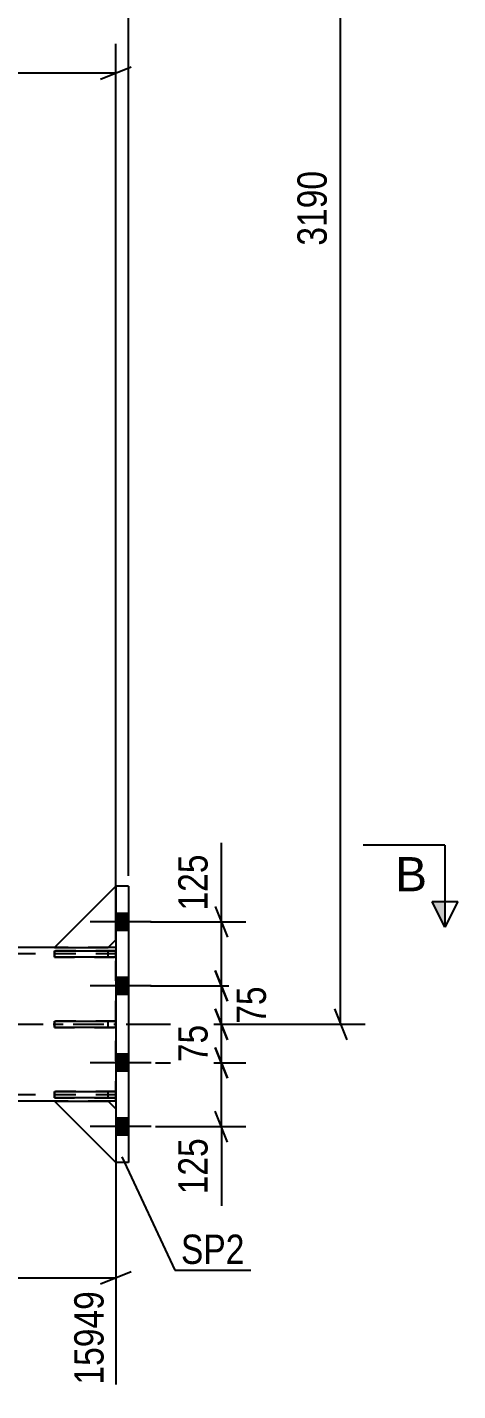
# Model space of a CAD drawing. Header units: millimetres. Extents: x -109 to 1080, y -501 to 340.
# Drawn here: x 662.5 to 704.6, y -195.3 to -62.1 of the extents above; entities that cross this region are included whole.
import ezdxf

# ---------------------------------------------------------------- set-up
doc = ezdxf.new("R2010")
doc.units = ezdxf.units.MM
doc.linetypes.add('DXK_LINE_DOT2', pattern=[3.9198, 1.9599, -1.9599])
doc.linetypes.add('DXK_LINE_DOT3', pattern=[5.9187, 2.979, -0.9799, 0.9799, -0.9799])
doc.styles.add('Arial', font='ARIAL.TTF', dxfattribs={"height": 0.2})
doc.styles.add('Arial Narrow', font='ARIALN.TTF', dxfattribs={"height": 0.2})

# ---------------------------------------------------------------- blocks, each defined once
blk = doc.blocks.new('Part-389666448-1456 - 1389')
at = {"color": 7, "linetype": 'DXK_LINE_DOT2'}
for p, q in [((671.2, -166.08), (665.2, -166.08)), ((665.2, -166.08), (665.2, -166.68)), ((670.45, -166.68), (670.45, -166.08)), ((671.2, -166.68), (671.2, -166.08)), ((665.2, -166.68), (671.2, -166.68))]:
    blk.add_line(p, q, dxfattribs=at)
blk = doc.blocks.new('Part-389666448-1458 - 1389')
at = {"color": 2, "linetype": 'Continuous'}
for p, q in [((665.2, -152.33), (671.2, -152.33)), ((665.2, -152.93), (665.2, -152.33)), ((671.2, -152.93), (665.2, -152.93)), ((671.2, -152.33), (671.2, -152.93))]:
    blk.add_line(p, q, dxfattribs=at)
at = {"color": 7, "linetype": 'DXK_LINE_DOT2'}
blk.add_line((670.45, -152.93), (670.45, -152.33), dxfattribs=at)
blk = doc.blocks.new('Part-389666448-1433 - 1389')
at = {"color": 2, "linetype": 'Continuous'}
for p, q in [((665.2, -152), (655.2, -152)), ((671.2, -152), (670.45, -152)), ((665.2, -167), (655.2, -167)), ((671.2, -167), (670.45, -167))]:
    blk.add_line(p, q, dxfattribs=at)
at = {"color": 7, "linetype": 'DXK_LINE_DOT2'}
for p, q in [((671.2, -152.6), (655.2, -152.6)), ((670.45, -152), (665.2, -152)), ((671.2, -167), (671.2, -152)), ((671.2, -166.4), (655.2, -166.4)), ((670.45, -167), (665.2, -167))]:
    blk.add_line(p, q, dxfattribs=at)
at = {"color": 7, "linetype": 'DXK_LINE_DOT3'}
blk.add_line((655.2, -159.5), (671.2, -159.5), dxfattribs=at)
blk = doc.blocks.new('Part-389666448-1454 - 1389')
at = {"color": 7, "linetype": 'DXK_LINE_DOT2'}
for p, q in [((665.2, -167), (670.45, -167)), ((671.2, -173), (665.2, -167)), ((670.45, -167), (671.2, -167.75)), ((671.2, -167.75), (671.2, -173))]:
    blk.add_line(p, q, dxfattribs=at)
blk = doc.blocks.new('Part-389666448-1455 - 1389')
at = {"color": 7, "linetype": 'DXK_LINE_DOT2'}
for p, q in [((671.2, -152.33), (665.2, -152.33)), ((665.2, -152.33), (665.2, -152.93)), ((665.2, -152.93), (671.2, -152.93)), ((670.45, -152.93), (670.45, -152.33)), ((671.2, -152.93), (671.2, -152.33))]:
    blk.add_line(p, q, dxfattribs=at)
blk = doc.blocks.new('Part-389666448-1457 - 1389')
at = {"color": 7, "linetype": 'DXK_LINE_DOT2'}
for p, q in [((671.2, -159.2), (665.2, -159.2)), ((665.2, -159.2), (665.2, -159.8)), ((665.2, -159.8), (671.2, -159.8)), ((670.45, -159.8), (670.45, -159.2)), ((671.2, -159.8), (671.2, -159.2))]:
    blk.add_line(p, q, dxfattribs=at)
blk = doc.blocks.new('Part-389666448-1459 - 1389')
at = {"color": 2, "linetype": 'Continuous'}
for p, q in [((665.2, -166.08), (671.2, -166.08)), ((665.2, -166.68), (665.2, -166.08)), ((671.2, -166.08), (671.2, -166.68)), ((671.2, -166.68), (665.2, -166.68))]:
    blk.add_line(p, q, dxfattribs=at)
at = {"color": 7, "linetype": 'DXK_LINE_DOT2'}
blk.add_line((670.45, -166.68), (670.45, -166.08), dxfattribs=at)
blk = doc.blocks.new('Part-389666448-1460 - 1389')
at = {"color": 2, "linetype": 'Continuous'}
for p, q in [((665.2, -159.2), (671.2, -159.2)), ((665.2, -159.8), (665.2, -159.2)), ((671.2, -159.8), (665.2, -159.8)), ((671.2, -159.2), (671.2, -159.8))]:
    blk.add_line(p, q, dxfattribs=at)
at = {"color": 7, "linetype": 'DXK_LINE_DOT2'}
blk.add_line((670.45, -159.8), (670.45, -159.2), dxfattribs=at)
blk = doc.blocks.new('Part-389666448-1495 - 1389')
at = {"color": 2, "linetype": 'Continuous'}
for p, q in [((672.45, -146), (671.2, -146)), ((671.2, -146), (671.2, -173)), ((672.45, -146), (672.45, -173)), ((672.45, -173), (671.2, -173))]:
    blk.add_line(p, q, dxfattribs=at)
blk = doc.blocks.new('Part-389666448-1620 - 1389')
at = {"color": 2, "linetype": 'Continuous'}
for p, q in [((671.2, -173), (665.2, -167)), ((665.2, -167), (670.45, -167)), ((670.45, -167), (671.2, -167.75))]:
    blk.add_line(p, q, dxfattribs=at)
at = {"color": 7, "linetype": 'DXK_LINE_DOT2'}
blk.add_line((671.2, -167.75), (671.2, -173), dxfattribs=at)
blk = doc.blocks.new('Part-389666448-1621 - 1389')
at = {"color": 7, "linetype": 'DXK_LINE_DOT2'}
for p, q in [((671.2, -146), (665.2, -152)), ((671.2, -151.25), (671.2, -146)), ((670.45, -152), (671.2, -151.25)), ((665.2, -152), (670.45, -152))]:
    blk.add_line(p, q, dxfattribs=at)
blk = doc.blocks.new('Part-389666448-1622 - 1389')
at = {"color": 2, "linetype": 'Continuous'}
for p, q in [((671.2, -146), (665.2, -152)), ((670.45, -152), (671.2, -151.25)), ((665.2, -152), (670.45, -152))]:
    blk.add_line(p, q, dxfattribs=at)
at = {"color": 7, "linetype": 'DXK_LINE_DOT2'}
blk.add_line((671.2, -151.25), (671.2, -146), dxfattribs=at)
blk = doc.blocks.new('Bolt-389666448-1683 - 1389')
at = {"linetype": 'Continuous'}
for points in [[(671.2, -148.68), (671.2, -150.33), (672.45, -150.33), (672.45, -148.68)], [(671.2, -148.68), (671.2, -150.33), (672.45, -150.33), (672.45, -148.68)], [(671.2, -148.68), (671.2, -150.33), (672.45, -150.33), (672.45, -148.68)], [(671.2, -154.93), (671.2, -156.58), (672.45, -156.58), (672.45, -154.93)], [(671.2, -154.93), (671.2, -156.58), (672.45, -156.58), (672.45, -154.93)], [(671.2, -162.43), (671.2, -164.08), (672.45, -164.08), (672.45, -162.43)], [(671.2, -162.43), (671.2, -164.08), (672.45, -164.08), (672.45, -162.43)], [(671.2, -168.68), (671.2, -170.33), (672.45, -170.33), (672.45, -168.68)], [(671.2, -168.68), (671.2, -170.33), (672.45, -170.33), (672.45, -168.68)], [(671.2, -168.68), (671.2, -170.33), (672.45, -170.33), (672.45, -168.68)]]:
    blk.add_hatch(color=1, dxfattribs=at).paths.add_polyline_path(points)
at = {"color": 1, "linetype": 'Continuous'}
for p, q in [((672.45, -148.68), (671.2, -148.68)), ((672.45, -148.68), (671.2, -148.68)), ((672.45, -148.68), (671.2, -148.68)), ((674.65, -149.5), (668.7, -149.5)), ((674.65, -149.5), (668.7, -149.5)), ((674.65, -149.5), (668.7, -149.5)), ((672.45, -150.33), (671.2, -150.33)), ((672.45, -150.33), (671.2, -150.33)), ((672.45, -150.33), (671.2, -150.33)), ((674.65, -155.75), (668.7, -155.75)), ((674.65, -155.75), (668.7, -155.75)), ((672.45, -154.93), (671.2, -154.93)), ((672.45, -154.93), (671.2, -154.93)), ((672.45, -156.58), (671.2, -156.58)), ((672.45, -156.58), (671.2, -156.58)), ((672.45, -162.43), (671.2, -162.43)), ((672.45, -162.43), (671.2, -162.43)), ((674.65, -163.25), (668.7, -163.25)), ((674.65, -163.25), (668.7, -163.25)), ((672.45, -164.08), (671.2, -164.08)), ((672.45, -164.08), (671.2, -164.08)), ((672.45, -168.68), (671.2, -168.68)), ((672.45, -168.68), (671.2, -168.68)), ((672.45, -168.68), (671.2, -168.68)), ((674.65, -169.5), (668.7, -169.5)), ((674.65, -169.5), (668.7, -169.5)), ((674.65, -169.5), (668.7, -169.5)), ((672.45, -170.33), (671.2, -170.33)), ((672.45, -170.33), (671.2, -170.33)), ((672.45, -170.33), (671.2, -170.33))]:
    blk.add_line(p, q, dxfattribs=at)
blk = doc.blocks.new('StraightDimension-389666448-16417 - 1389')
at = {"color": 7, "linetype": 'Continuous'}
blk.add_line((672.45, -145), (672.45, 101.6), dxfattribs=at)
blk = doc.blocks.new('StraightDimension-389666448-28098 - 1389')
at = {"color": 7, "linetype": 'Continuous'}
for p, q in [((680.91, -161.75), (682.11, -164.75)), ((675.07, -163.25), (683.91, -163.25)), ((681.51, -169.5), (681.51, -163.25)), ((682.11, -171), (680.91, -168)), ((675.07, -169.5), (683.91, -169.5)), ((681.51, -169.5), (681.51, -177.23)), ((681.51, -169.5), (681.51, -177.23))]:
    blk.add_line(p, q, dxfattribs=at)
at = {"color": 0}
blk.add_wipeout([(680.76, -170.03), (676.56, -170.03), (676.56, -176.71), (680.76, -176.71)], dxfattribs=at)
at = {"color": 3, "style": 'Arial Narrow'}
blk.add_text('125', height=2.863, rotation=90.0002, dxfattribs=at).set_placement((680.16, -176.11))
blk = doc.blocks.new('StraightDimension-389666448-28095 - 1389')
at = {"color": 7, "linetype": 'Continuous'}
for p, q in [((681.51, -149.5), (681.51, -141.77)), ((681.51, -149.5), (681.51, -141.77)), ((680.91, -148), (682.11, -151)), ((674.6, -149.5), (683.91, -149.5)), ((681.51, -155.75), (681.51, -149.5)), ((682.11, -157.25), (680.91, -154.25)), ((674.6, -155.75), (683.91, -155.75))]:
    blk.add_line(p, q, dxfattribs=at)
at = {"color": 0}
blk.add_wipeout([(680.76, -142.29), (676.56, -142.29), (676.56, -148.98), (680.76, -148.98)], dxfattribs=at)
at = {"color": 3, "style": 'Arial Narrow'}
blk.add_text('125', height=2.863, rotation=90.0002, dxfattribs=at).set_placement((680.16, -148.38))
blk = doc.blocks.new('StraightDimension-389666448-28096 - 1389')
at = {"color": 7, "linetype": 'Continuous'}
for p, q in [((680.91, -154.25), (682.11, -157.25)), ((674.6, -155.75), (684.36, -155.75)), ((681.51, -159.5), (681.51, -155.75)), ((682.11, -161), (680.91, -158)), ((672.2, -159.5), (684.36, -159.5))]:
    blk.add_line(p, q, dxfattribs=at)
at = {"color": 0}
blk.add_wipeout([(686.46, -155.2), (682.26, -155.2), (682.26, -160.05), (686.46, -160.05)], dxfattribs=at)
at = {"color": 3, "style": 'Arial Narrow'}
blk.add_text('75', height=2.863, rotation=90.0002, dxfattribs=at).set_placement((685.86, -159.45))
blk = doc.blocks.new('StraightDimension-389666448-1873 - 1389')
at = {"color": 7, "linetype": 'Continuous'}
for p, q in [((693.15, -159.5), (693.15, 0)), ((692.55, -158), (693.75, -161)), ((672.2, -159.5), (695.55, -159.5))]:
    blk.add_line(p, q, dxfattribs=at)
at = {"color": 0}
blk.add_wipeout([(692.4, -75.49), (688.2, -75.49), (688.2, -84.01), (692.4, -84.01)], dxfattribs=at)
at = {"color": 3, "style": 'Arial Narrow'}
blk.add_text('3190', height=2.863, rotation=90.0002, dxfattribs=at).set_placement((691.8, -83.41))
blk = doc.blocks.new('StraightDimension-389666448-13253 - 1389')
at = {"color": 7, "linetype": 'Continuous'}
for p, q in [((671.2, -151), (671.2, -63.69)), ((641.65, -66.54), (671.2, -66.54)), ((669.7, -67.14), (672.7, -65.94))]:
    blk.add_line(p, q, dxfattribs=at)
blk = doc.blocks.new('StraightDimension-389666448-21950 - 1389')
at = {"color": 7, "linetype": 'Continuous'}
for p, q in [((608.95, -153), (608.95, -194.7)), ((671.2, -168), (671.2, -194.7)), ((610.45, -183.66), (607.45, -184.86)), ((669.7, -184.86), (672.7, -183.66)), ((608.95, -184.26), (671.2, -184.26))]:
    blk.add_line(p, q, dxfattribs=at)
at = {"color": 0}
blk.add_wipeout([(644.33, -183.51), (644.33, -179.31), (635.82, -179.31), (635.82, -183.51)], dxfattribs=at)
at = {"color": 3, "style": 'Arial Narrow'}
blk.add_text('2208', height=2.863, dxfattribs=at).set_placement((636.42, -182.91))
at = {"color": 0, "linetype": 'Continuous'}
blk.add_wipeout([(670.6, -184.96), (666.4, -184.96), (666.4, -195.3), (670.6, -195.3)], dxfattribs=at)
at = {"color": 3, "linetype": 'Continuous', "style": 'Arial Narrow'}
blk.add_text('15949', height=2.863, rotation=90.0002, dxfattribs=at).set_placement((670, -194.7))
blk = doc.blocks.new('StraightDimension-389666448-28097 - 1389')
at = {"color": 7, "linetype": 'Continuous'}
for p, q in [((680.91, -158), (682.11, -161)), ((672.2, -159.5), (683.91, -159.5)), ((681.51, -163.25), (681.51, -159.5)), ((682.11, -164.75), (680.91, -161.75)), ((675.07, -163.25), (683.91, -163.25))]:
    blk.add_line(p, q, dxfattribs=at)
at = {"color": 0}
blk.add_wipeout([(680.76, -158.95), (676.56, -158.95), (676.56, -163.8), (680.76, -163.8)], dxfattribs=at)
at = {"color": 3, "style": 'Arial Narrow'}
blk.add_text('75', height=2.863, rotation=90.0002, dxfattribs=at).set_placement((680.16, -163.2))
blk = doc.blocks.new('Mark-389666448-1491 - 1389')
at = {"color": 0}
blk.add_wipeout([(683.78, -182.91), (683.78, -179.91), (677.56, -179.91), (677.56, -182.91)], dxfattribs=at)
blk.add_wipeout([(683.78, -182.91), (683.78, -179.91), (677.56, -179.91), (677.56, -182.91)], dxfattribs=at)
at = {"color": 30, "linetype": 'Continuous'}
for p, q in [((671.79, -172.45), (676.96, -183.51)), ((676.96, -183.51), (684.38, -183.51))]:
    blk.add_line(p, q, dxfattribs=at)
at = {"color": 3, "style": 'Arial Narrow'}
blk.add_text('SP2', height=2.863, dxfattribs=at).set_placement((677.56, -182.91))
blk = doc.blocks.new('SectionMark-389666448-2559 - 1389')
at = {"linetype": 'Continuous'}
blk.add_hatch(color=6, dxfattribs=at).paths.add_polyline_path([(702.1, -147.5), (703.35, -147.5), (703.35, -150)])
at = {"color": 6, "linetype": 'Continuous'}
for p, q in [((703.35, -142), (695.35, -142)), ((703.35, -142), (703.35, -150)), ((702.1, -147.5), (704.6, -147.5)), ((703.35, -150), (702.1, -147.5)), ((704.6, -147.5), (703.35, -150))]:
    blk.add_line(p, q, dxfattribs=at)
at = {"color": 0, "linetype": 'Continuous'}
blk.add_wipeout([(701.6, -146.5), (701.6, -143), (698.49, -143), (698.49, -146.5)], dxfattribs=at)
at = {"color": 3, "linetype": 'Continuous', "style": 'Arial'}
blk.add_text('B', height=3.34, dxfattribs=at).set_placement((698.49, -146.5))

msp = doc.modelspace()

# ---------------------------------------------------------------- block references
for name in ['StraightDimension-389666448-16417 - 1389', 'Part-389666448-1621 - 1389', 'Part-389666448-1622 - 1389', 'Part-389666448-1495 - 1389', 'Bolt-389666448-1683 - 1389', 'Part-389666448-1433 - 1389', 'Part-389666448-1458 - 1389', 'Part-389666448-1455 - 1389', 'Part-389666448-1457 - 1389', 'Part-389666448-1460 - 1389', 'Part-389666448-1456 - 1389', 'Part-389666448-1459 - 1389', 'Part-389666448-1454 - 1389', 'Part-389666448-1620 - 1389']:
    msp.add_blockref(name, (0, 0))

# ---------------------------------------------------------------- next in the draw order: block references
for name in ['StraightDimension-389666448-28095 - 1389', 'StraightDimension-389666448-28098 - 1389']:
    msp.add_blockref(name, (0, 0))

# ---------------------------------------------------------------- next in the draw order: block references
msp.add_blockref('StraightDimension-389666448-28096 - 1389', (0, 0))

# ---------------------------------------------------------------- next in the draw order: block references
msp.add_blockref('StraightDimension-389666448-1873 - 1389', (0, 0))

# ---------------------------------------------------------------- next in the draw order: block references
for name in ['StraightDimension-389666448-13253 - 1389', 'StraightDimension-389666448-21950 - 1389']:
    msp.add_blockref(name, (0, 0))

# ---------------------------------------------------------------- next in the draw order: block references
for name in ['SectionMark-389666448-2559 - 1389', 'StraightDimension-389666448-28097 - 1389', 'Mark-389666448-1491 - 1389']:
    msp.add_blockref(name, (0, 0))

doc.saveas('drawing.dxf')
